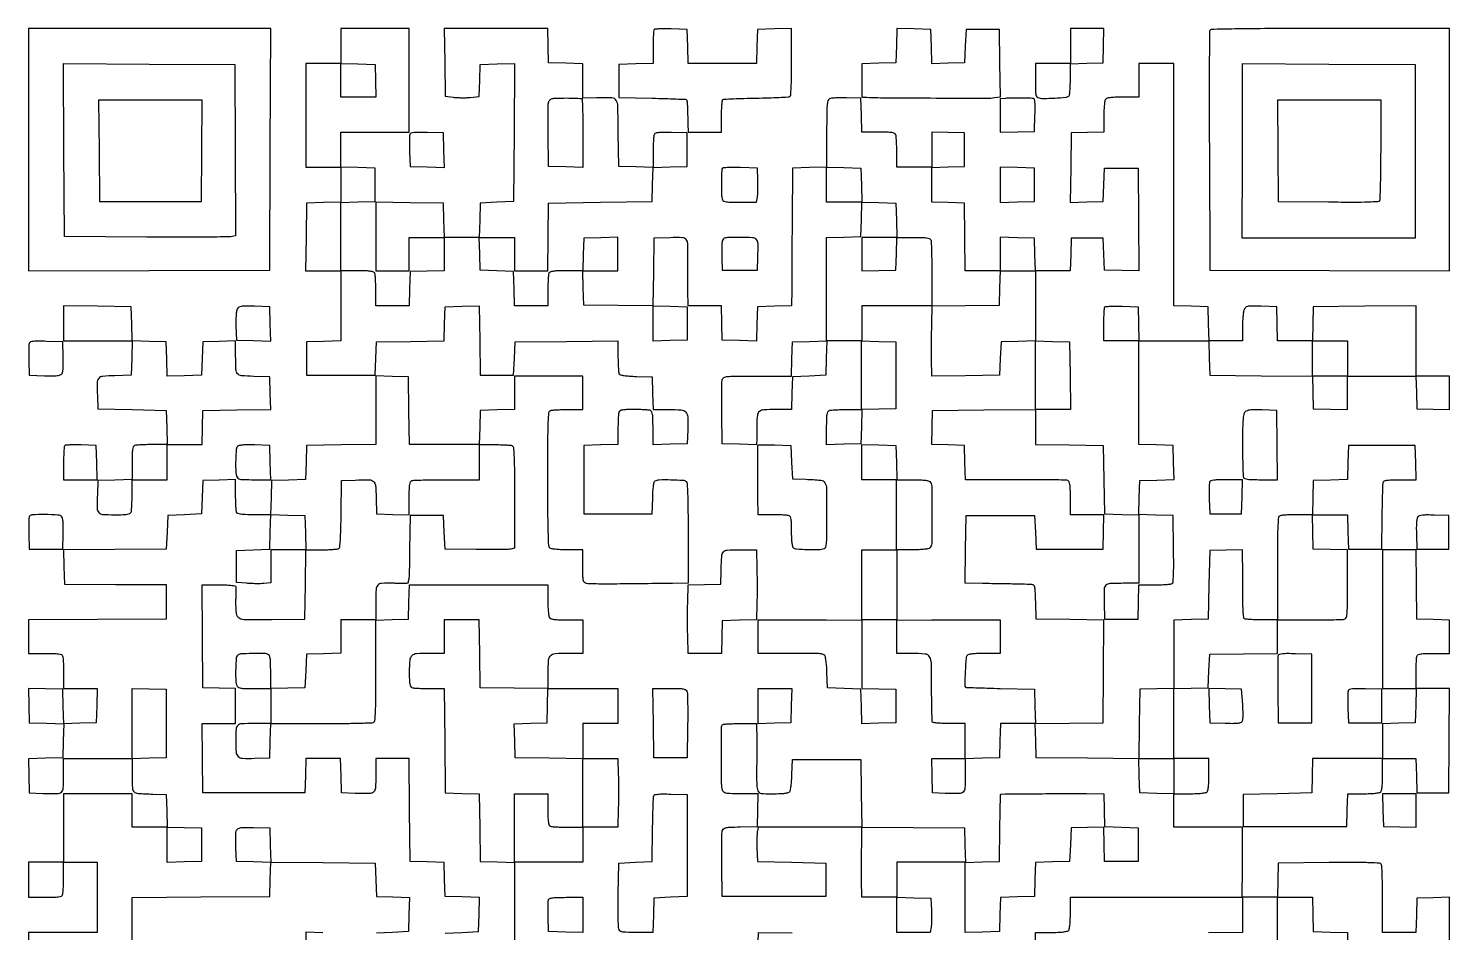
# Model space of a CAD drawing. Extents: x 179 to 1071, y 112 to 1107.
# Drawn here: x 179 to 1071, y 540 to 1107 of the extents above; entities that cross this region are included whole.
import ezdxf

# ---------------------------------------------------------------- set-up
doc = ezdxf.new("R2010")
doc.units = 0

msp = doc.modelspace()

# ---------------------------------------------------------------- linework, layer by layer
for points in [[(1071, 519.069966), (1071, 540.569966), (1071, 562.069966), (1060.75, 561.784983), (1050.5, 561.5), (1050.216168, 550.75), (1049.932337, 540), (1039.466168, 540), (1029, 540), (1028.984687, 560.75, 0.003606), (1028.920739, 568.793811, 0.005493), (1028.738127, 575.776074, 0.002207), (1028.490203, 581.739938, 0.130645), (1028.166836, 582.764295, 0.241759), (1027.006827, 583.445189, 0.006458), (1020.895282, 583.710935, 0.008037), (1011.662586, 583.844504, 0.001667), (995.432148, 583.764295), (963.5, 583.5), (963.216168, 572.75), (962.932337, 562), (951.887126, 562), (940.841915, 562), (941.018567, 580.25, 0.000674), (941.079077, 587.512881, 0.000848), (941.114654, 594.240625, 0.000675), (941.127317, 599.885759, 0.006729), (941.097609, 602.25), (941, 606), (919.5, 606), (898, 606), (898, 616.5), (898, 627), (907.8, 627, 0.008695), (912.071747, 627.074295, 0.018472), (915.369558, 627.311224, 0.019349), (917.799696, 627.671932, 0.150969), (918.8, 628.2, 0.150969), (919.328068, 629.200304, 0.019349), (919.688776, 631.630442, 0.018472), (919.925705, 634.928253, 0.008695), (920, 639.2), (920, 649), (909, 649), (898, 649), (898, 670.966168), (898, 692.932337), (908.75, 693.216168), (919.5, 693.5), (920, 704), (920.5, 714.5), (941.75, 714.769888), (963, 715.039775), (963, 725.519888), (963, 736), (983.418213, 736, 0.002771), (991.357109, 736.043995, 0.004125), (998.303225, 736.178303, 0.001841), (1004.220565, 736.363369, 0.083055), (1005.418213, 736.606989, 0.258602), (1006.303692, 737.66196, 0.030077), (1006.724381, 740.829945, 0.015924), (1006.950419, 746.472196, 0.002049), (1007, 758.573157), (1007, 779.932337), (996.25, 780.216168), (985.5, 780.5), (985.216168, 791.25), (984.932337, 802), (995.932337, 802), (1006.932337, 802), (1007.216168, 791.25), (1007.5, 780.5), (1018, 780.5), (1028.5, 780.5), (1028.730681, 800.978463, -0.002158), (1028.854401, 808.918713, -0.003283), (1029.03693, 815.814892, -0.001219), (1029.247251, 821.742661, -0.082311), (1029.449296, 822.728463, -0.244905), (1030.136741, 823.336322, -0.030952), (1032.149408, 823.706298, -0.023134), (1035.247313, 823.934874, -0.006848), (1040.002447, 824), (1050.067663, 824), (1049.783832, 834.75), (1049.5, 845.5), (1028.5, 845.5), (1007.5, 845.5), (1007.216508, 834.783492), (1006.933016, 824.066984), (996.216508, 823.783492), (985.5, 823.5), (985.216168, 812.75), (984.932337, 802), (975.547956, 802, 0.005972), (971.838356, 801.955693, 0.007852), (968.455587, 801.821697, 0.005942), (965.63733, 801.632085, 0.07196), (964.581787, 801.393011, 0.279562), (963.654033, 800.195595, 0.016522), (963.266892, 795.42282, 0.010731), (963.046481, 787.08678, 0.001243), (963, 768.393011), (963, 736), (953.25, 736.015313, -0.006981), (949.431371, 736.074632, -0.009804), (946.02684, 736.241942, -0.006496), (943.198267, 736.47356, -0.119211), (942.35201, 736.765313, -0.230535), (941.795211, 737.676854, -0.00872), (941.476517, 741.767334, -0.011231), (941.258879, 747.514134, -0.003665), (941.190463, 756, 0.000432), (941.178823, 763.289115, 0.000583), (941.154905, 769.883714, 0.000393), (941.124023, 775.418793, 0.006346), (941.088453, 777.284983), (941, 780.069966), (930.75, 779.784983), (920.5, 779.5), (920, 758), (919.5, 736.5), (908.75, 736.216168), (898, 735.932337), (898, 714.5), (898, 693.067663), (887.25, 692.783832), (876.5, 692.5), (876.230459, 670.736173), (875.960918, 648.972345), (843.730459, 649.236173), (811.5, 649.5), (811.216371, 660.230014), (810.932742, 670.960029), (832.216371, 671.230014), (853.5, 671.5), (853.763827, 703.730072), (854.027654, 735.960144), (832.763827, 736.230072), (811.5, 736.5), (811.216168, 747.25, 0.003483), (810.989893, 754.02993, 0.046173), (810.659458, 756.507148, 0.160561), (809.963972, 757.65878, 0.15847), (808.716168, 758.178674, 0.01351), (805.953239, 758.32644, 0.001176), (798.919754, 758.495709, 0.001345), (789.66786, 758.671705, 0.000636), (777.730112, 758.851493), (766.960225, 759), (767.230112, 780.25), (767.5, 801.5), (789, 801.5), (810.5, 801.5), (811, 791), (811.5, 780.5), (832.5, 780.5), (853.5, 780.5), (853.783832, 791.25), (854.067663, 802), (843.533832, 802), (833, 802), (833, 812.393011, 0.005091), (832.941724, 818.11615, 0.032551), (832.694291, 821.004998, 0.073423), (832.199929, 822.619685, 0.192502), (831.326302, 823.428281, 0.083148), (830.070357, 823.683517, 0.002102), (824.246839, 823.860456, 0.004442), (817.390586, 823.978986, 0.003008), (809.576302, 823.997621, -0.000338), (801.06762, 823.972462, -0.000289), (792.102664, 823.957183, -0.000291), (783.953291, 823.952736, -0.00083), (778.283832, 823.962352), (767.067663, 824), (766.783832, 834.75), (766.5, 845.5), (756.216527, 845.785353), (745.933054, 846.070705), (746.216527, 856.785353), (746.5, 867.5), (778.75, 867.763853), (811, 868.027706), (811, 857.033741), (811, 846.039775), (832.25, 845.769888), (853.5, 845.5), (854, 824), (854.5, 802.5), (865.25, 802.216168), (876, 801.932337), (876, 780.466168), (876, 759), (867.25, 758.986345, 0.009093), (857.948456, 758.802661, 0.176927), (855.328907, 757.731512, 0.204781), (854.208729, 755.278857, 0.012761), (854.217438, 747.124853), (854.5, 736.5), (865, 736.5), (875.5, 736.5), (875.783832, 747.25), (876.067663, 758), (885.783832, 758.015313, 0.007681), (889.598234, 758.079924, 0.010592), (893.019182, 758.26306, 0.007481), (895.853413, 758.517768, 0.115749), (896.77083, 758.837204, 0.230932), (897.427241, 759.904588, 0.012869), (897.714887, 763.908791, 0.012029), (897.849994, 770.071549, 0.002701), (897.77083, 780.571891), (897.5, 801.5), (886.716515, 801.784171), (875.93303, 802.068343), (876.216515, 812.784171), (876.5, 823.5), (887.283485, 823.784171), (898.06697, 824.068343), (897.783485, 834.784171), (897.5, 845.5), (886.75, 845.783832), (876, 846.067663), (876, 878.533832), (876, 911), (897.966168, 911), (919.932337, 911), (920.216168, 900.25), (920.5, 889.5), (952.715169, 889.236193), (984.930339, 888.972386), (985.215169, 878.736193), (985.5, 868.5), (996.25, 868.216168), (1007, 867.932337), (1007, 878.466168), (1007, 889), (1028.465017, 889), (1049.930034, 889), (1050.215017, 878.75), (1050.5, 868.5), (1060.75, 868.215017), (1071, 867.930034), (1071, 878.465017), (1071, 889), (1060.5, 889), (1050, 889), (1050, 911.013853), (1050, 933.027706), (1017.75, 932.763853), (985.5, 932.5), (985.216168, 921.75), (984.932337, 911), (974, 911), (963.067663, 911), (962.783832, 921.75), (962.5, 932.5), (952.739067, 932.786344, 0.003777), (946.318608, 932.926166, 0.056645), (944.094026, 932.705325, 0.164113), (942.888802, 931.98706, 0.086391), (941.989067, 930.471244, 0.057381), (941.604891, 928.958396, 0.011168), (941.290538, 926.156223, 0.011732), (941.07261, 922.854949, 0.010614), (941, 919.4349), (941, 911), (930.533832, 911), (920.067663, 911), (919.783832, 921.75), (919.5, 932.5), (908.75, 932.783832), (898, 933.067663), (898, 1009.033832), (898, 1085), (887, 1085), (876, 1085), (876, 1074.5), (876, 1064), (866.2, 1064, 0.008695), (861.928253, 1063.925705, 0.018472), (858.630442, 1063.688776, 0.019349), (856.200304, 1063.328068, 0.150969), (855.2, 1062.8, 0.150838), (854.672291, 1061.800997, 0.019392), (854.311444, 1059.377065, 0.018513), (854.074375, 1056.089346, 0.00874), (854, 1051.834983), (854, 1042.069966), (843.75, 1041.784983), (833.5, 1041.5), (833.2304, 1019.714801), (832.960799, 997.929601), (843.2304, 998.214801), (853.5, 998.5), (854, 1009), (854.5, 1019.5), (865, 1019.5), (875.5, 1019.5), (875.763898, 987.216027), (876.027796, 954.932055), (865.263898, 955.216027), (854.5, 955.5), (854, 965.5), (853.5, 975.5), (843.5, 975.5), (833.5, 975.5), (833.215017, 965.25), (832.930034, 955), (822, 955), (811.069966, 955), (810.784983, 965.25), (810.5, 975.5), (799.75, 975.783832), (789, 976.067663), (789, 965.533832), (789, 955), (778.019888, 955), (767.039775, 955), (766.769888, 976.25), (766.5, 997.5), (756.25, 997.784983), (746, 998.069966), (746, 1009), (746, 1019.930034), (756.25, 1020.215017), (766.5, 1020.5), (766.5, 1031), (766.5, 1041.5), (756.25, 1041.784983), (746, 1042.069966), (746, 1031.034983), (746, 1020), (735, 1020), (724, 1020), (724, 1029.418213, 0.005951), (723.955695, 1033.140776, 0.007831), (723.821697, 1036.534475, 0.005915), (723.632106, 1039.361889, 0.07203), (723.393011, 1040.418213, 0.20495), (722.602718, 1041.232073, 0.063217), (720.919034, 1041.697178, 0.030446), (717.973908, 1041.940349, 0.005377), (712.426843, 1042), (702.067663, 1042), (701.783832, 1052.660384), (701.5, 1063.320768), (692.53042, 1063.578052, 0.010295), (688.965452, 1063.606884, 0.013029), (685.672656, 1063.479859, 0.011104), (682.942509, 1063.24223, 0.095885), (681.78042, 1062.882484, 0.208064), (680.771734, 1061.607009, 0.044447), (680.282646, 1058.758053, 0.018391), (680.047524, 1053.466146, 0.001906), (680, 1040.998648), (680, 1020.067663), (669.25, 1019.783832), (658.5, 1019.5), (658.303536, 986.5, 0.00002), (658.224394, 973.116728, 0.000022), (658.149058, 960.192751, 0.00002), (658.08573, 949.167501, 0.000116), (658.053536, 943.283832), (658, 933.067663), (647.25, 932.783832), (636.5, 932.5), (636.215829, 921.716515), (635.931657, 910.93303), (625.215829, 911.216515), (614.5, 911.5), (614.216168, 922.25), (613.932337, 933), (603.466168, 933), (593, 933), (592.872412, 942.75, -0.001983), (592.831779, 947.205599, -0.001141), (592.816369, 952.57312, -0.00114), (592.825492, 957.964285, -0.001906), (592.860795, 962.498921, 0.007859), (592.821271, 972.092932, 0.171688), (591.84661, 974.683146, 0.214746), (589.528079, 975.796761, 0.013159), (581.671783, 975.78412), (571.5, 975.5), (571.230056, 954.230553), (570.960111, 932.961106), (549.230056, 933.230553), (527.5, 933.5), (527.216168, 944.25), (526.932337, 955), (537.966168, 955), (549, 955), (549, 965.533832), (549, 976.067663), (538.25, 975.783832), (527.5, 975.5), (527.215017, 965.25), (526.930034, 955), (516.572006, 955, 0.005378), (511.025624, 954.940347, 0.030449), (508.080782, 954.697172, 0.063222), (506.397244, 954.232062, 0.204941), (505.606989, 953.418213, 0.07203), (505.367894, 952.361889, 0.005915), (505.178303, 949.534475, 0.007831), (505.044305, 946.140776, 0.005951), (505, 942.418213), (505, 933), (494.533832, 933), (484.067663, 933), (483.783832, 943.75), (483.5, 954.5), (473, 955), (462.5, 955.5), (462.215017, 965.75), (461.930034, 976), (472.965017, 976), (484, 976), (484, 965.5), (484, 955), (494.480112, 955), (504.960225, 955), (505.230112, 976.25), (505.5, 997.5), (538, 998), (570.5, 998.5), (570.783492, 1009.216508), (571.066984, 1019.933016), (581.783492, 1020.216508), (592.5, 1020.5), (592.5, 1031), (592.5, 1041.5), (582.582645, 1041.788231, 0.006827), (577.804805, 1041.861823, 0.023663), (574.717063, 1041.721018, 0.033714), (572.705135, 1041.395734, 0.19692), (571.847958, 1040.788231, 0.11554), (571.524324, 1039.859509, 0.007548), (571.266219, 1037.004417, 0.010646), (571.080711, 1033.557744, 0.007729), (571.015313, 1029.716168), (571, 1019.932337), (560.25, 1020.216168), (549.5, 1020.5), (549.230414, 1041.646508, 0.003388), (548.903594, 1058.383657, 0.132249), (547.852034, 1061.916874, 0.250282), (545.218343, 1063.453151, 0.015087), (535.75, 1063.523234), (527, 1063.323959), (527, 1074.128148), (527, 1084.932337), (516.25, 1085.216168), (505.5, 1085.5), (505.216168, 1096.25), (504.932337, 1107), (472.446281, 1107), (439.960225, 1107), (440.230112, 1085.75), (440.5, 1064.5), (445.5, 1063.896834, 0.017838), (447.825331, 1063.700154, 0.009515), (450.710477, 1063.614497, 0.00946), (453.66387, 1063.638917, 0.014538), (456.216517, 1063.782687), (461.933034, 1064.271705), (462.216517, 1074.385853), (462.5, 1084.5), (473.260648, 1084.78394), (484.021296, 1085.067879), (483.760648, 1041.78394), (483.5, 998.5), (473, 998), (462.5, 997.5), (462.216168, 986.75), (461.932337, 976), (451, 976), (440.067663, 976), (439.783832, 986.75), (439.5, 997.5), (418.25, 997.769888), (397, 998.039775), (397, 976.519888), (397, 955), (407.5, 955), (418, 955), (418, 965.5), (418, 976), (429, 976), (440, 976), (440, 965.533832), (440, 955.067663), (429.25, 954.783832), (418.5, 954.5), (418.216168, 943.75), (417.932337, 933), (407.466168, 933), (397, 933), (397, 942.418213, 0.005951), (396.955695, 946.140776, 0.007831), (396.821697, 949.534475, 0.005915), (396.632106, 952.361889, 0.07203), (396.393011, 953.418213, 0.205218), (395.601595, 954.23239, 0.063068), (393.913621, 954.69735, 0.030363), (390.960143, 954.940414, 0.005351), (385.393011, 955), (375, 955), (375, 976.466168), (375, 997.932337), (385.75, 998.216168), (396.5, 998.5), (396.5, 1009), (396.5, 1019.5), (385.75, 1019.783832), (375, 1020.067663), (375, 1031.033832), (375, 1042), (396.5, 1042), (418, 1042), (418, 1074.5), (418, 1107), (396.5, 1107), (375, 1107), (375, 1096), (375, 1085), (364, 1085), (353, 1085), (353, 1052.5), (353, 1020), (364, 1020), (375, 1020), (375, 1009.033832), (375, 998.067663), (364.25, 997.783832), (353.5, 997.5), (353.230112, 976.25), (352.960225, 955), (363.980112, 955), (375, 955), (375, 933.033832), (375, 911.067663), (364.25, 910.783832), (353.5, 910.5), (353.5, 900), (353.5, 889.5), (375, 889.5), (396.5, 889.5), (397, 900), (397.5, 910.5), (418.716369, 910.76979), (439.932738, 911.03958), (440.216369, 921.76979), (440.5, 932.5), (451.230404, 932.783633), (461.960808, 933.067266), (462.230404, 911.283633), (462.5, 889.5), (473, 889.5), (483.5, 889.5), (484, 900), (484.5, 910.5), (516.75, 910.763853), (549, 911.027706), (549.015313, 901.263853, 0.007299), (549.07721, 897.435421, 0.010161), (549.252233, 894.012343, 0.006948), (549.495084, 891.172347, 0.117263), (549.800347, 890.288805, 0.199883), (550.589, 889.737468, 0.01918), (552.944063, 889.315749, 0.019108), (556.199826, 888.987032, 0.00836), (560.535034, 888.788805), (570.5, 888.5), (570.784983, 878.25), (571.069966, 868), (580.999799, 868, -0.018532), (588.762061, 867.712208, -0.190022), (591.601644, 866.34164, -0.180567), (592.818876, 863.365694, -0.016443), (592.803342, 855.216071), (592.5, 846.5), (581.75, 846.216168), (571, 845.932337), (571, 856.359179, 0.005326), (570.940479, 861.946379, 0.03028), (570.697521, 864.908208, 0.062919), (570.232706, 866.600474, 0.205485), (569.418213, 867.393011, 0.070701), (568.376466, 867.631706, 0.006434), (565.712778, 867.821697, 0.008233), (562.515192, 867.955664, 0.006352), (559.025201, 868, 0.006824), (554.394852, 867.936805, 0.03479), (551.832752, 867.687898, 0.070258), (550.343123, 867.216173, 0.191652), (549.606989, 866.418213, 0.07196), (549.367915, 865.36267, 0.005942), (549.178303, 862.544413, 0.007852), (549.044307, 859.161644, 0.005972), (549, 855.452044), (549, 846.067663), (538.25, 845.783832), (527.5, 845.5), (527.5, 824), (527.5, 802.5), (549, 802.5), (570.5, 802.5), (570.788805, 812.464966, -0.00836), (570.987032, 816.800174, -0.019108), (571.315749, 820.055937, -0.01918), (571.737468, 822.411, -0.199883), (572.288805, 823.199653, -0.137242), (574.872565, 823.980082, -0.01026), (582.292536, 823.98037, -0.008728), (589.79675, 823.695547, -0.184555), (591.8, 822.8, -0.183908), (592.41911, 821.419747, -0.005247), (592.730831, 814.848336, -0.007296), (592.941706, 805.399481, -0.00193), (593, 790.3), (593, 759), (583.25, 758.911496, 0.000287), (578.124131, 758.862027, 0.000083), (570.195312, 758.77965, 0.000083), (561.255048, 758.683803, 0.000088), (552.5, 758.586939, -0.002028), (544.290869, 758.527961, -0.002899), (537.007812, 758.54741, -0.001585), (530.852772, 758.619057, -0.043852), (529.25, 758.783851, -0.139912), (527.985272, 759.423308, -0.156179), (527.314547, 760.609017, -0.047638), (527.047803, 763.029992, -0.003633), (527, 769.608408), (527, 780), (517.2, 780, -0.008695), (512.928253, 780.074295, -0.018472), (509.630442, 780.311224, -0.019349), (507.200304, 780.671932, -0.150969), (506.2, 781.2, -0.188358), (505.564175, 782.65081, -0.003261), (505.26422, 791.42599, -0.005545), (505.056356, 803.978934, -0.001367), (505, 824.593011, -0.000919), (505.045112, 849.146147, -0.008317), (505.262969, 859.872434, -0.010768), (505.628637, 866.11869, -0.28874), (506.581787, 867.393011, -0.07203), (507.638111, 867.632106, -0.005915), (510.465525, 867.821697, -0.007831), (513.859224, 867.955695, -0.005951), (517.581787, 868), (527, 868), (527, 878.5), (527, 889), (505.5, 889), (484, 889), (484, 878.533832), (484, 868.067663), (473.25, 867.783832), (462.5, 867.5), (462.216168, 856.75), (461.932337, 846), (439.986056, 846), (418.039775, 846), (417.769888, 867.25), (417.5, 888.5), (407.25, 888.784983), (397, 889.069966), (397, 867.554485), (397, 846.039005), (375.25, 845.769502), (353.5, 845.5), (353.216508, 834.783492), (352.933016, 824.066984), (342.216508, 823.783492), (331.5, 823.5), (331.216168, 812.75), (330.932337, 802), (320.573157, 802, -0.005377), (315.026092, 802.059651, -0.030446), (312.080966, 802.302822, -0.063217), (310.397282, 802.767927, -0.20495), (309.606989, 803.581787, -0.072102), (309.367871, 804.638915, -0.005887), (309.178303, 807.475801, -0.007809), (309.044304, 810.880803, -0.005929), (309, 814.616771), (309, 824.069966), (298.75, 823.784983), (288.5, 823.5), (288, 813), (287.5, 802.5), (277, 802), (266.5, 801.5), (266, 791), (265.5, 780.5), (233.216309, 780.236102), (200.932619, 779.972205), (201.216309, 769.236102), (201.5, 758.5), (233.5, 758.342021), (265.5, 758.184041), (265.5, 747.342021), (265.5, 736.5), (222.25, 736.239377), (179, 735.978755), (179, 725.489377), (179, 715), (189.393011, 715, -0.005351), (194.960143, 714.940414, -0.030363), (197.913621, 714.69735, -0.063068), (199.601595, 714.23239, -0.205218), (200.393011, 713.418213, -0.07203), (200.632106, 712.361889, -0.005915), (200.821697, 709.534475, -0.007831), (200.955695, 706.140776, -0.005951), (201, 702.418213), (201, 693), (211.533832, 693), (222.067663, 693), (221.783832, 682.25), (221.5, 671.5), (211.284183, 671.215394), (201.068365, 670.930789), (200.784183, 681.715394), (200.5, 692.5), (189.715822, 692.784178), (178.931643, 693.068357), (179.215822, 682.284178), (179.5, 671.5), (190.283485, 671.215829), (201.06697, 670.931657), (200.783485, 660.215829), (200.5, 649.5), (189.716515, 649.215829), (178.93303, 648.931657), (179.216515, 638.215829), (179.5, 627.5), (188, 627.204946, 0.009927), (196.965089, 627.071849, 0.179688), (199.602972, 628.066531, 0.203196), (200.788355, 630.49751, 0.01319), (201, 638.519052), (201, 649), (222.5, 649), (244, 649), (244, 638.519052, 0.011573), (244.184972, 630.528292, 0.199796), (245.27627, 628.214363, 0.170244), (247.756564, 627.170229, 0.007926), (257, 626.75078), (265.5, 626.5), (265.784983, 616.25), (266.069966, 606), (255.034983, 606), (244, 606), (244, 616.5), (244, 627), (222.5, 627), (201, 627), (201, 605.5), (201, 584), (190, 584), (179, 584), (179, 573), (179, 562), (189.393011, 562, 0.005351), (194.960143, 562.059586, 0.030363), (197.913621, 562.30265, 0.063068), (199.601595, 562.76761, 0.205218), (200.393011, 563.581787, 0.07203), (200.632106, 564.638111, 0.005915), (200.821697, 567.465525, 0.007831), (200.955695, 570.859224, 0.005951), (201, 574.581787), (201, 584), (211.5, 584), (222, 584), (222, 562), (222, 540), (200.5, 540), (179, 540), (179, 529.5)], [(440.5, 539.5), (451, 540), (461.5, 540.5), (461.783485, 551.215829), (462.06697, 561.931657), (451.283485, 562.215829), (440.5, 562.5), (440.216508, 573.216508), (439.933016, 583.933016), (429.216508, 584.216508), (418.5, 584.5), (418.236147, 616.75), (417.972294, 649), (407.486147, 649), (397, 649), (397, 638.519052, -0.01319), (396.788355, 630.49751, -0.203196), (395.602972, 628.066531, -0.179688), (392.965089, 627.071849, -0.009927), (384, 627.204946), (375.5, 627.5), (375.216168, 638.25), (374.932337, 649), (364, 649), (353.067663, 649), (352.783832, 638.25), (352.5, 627.5), (320.5, 627.5), (288.5, 627.5), (288.230498, 649.25), (287.960995, 671), (298.480498, 671), (309, 671), (309, 681.965017), (309, 692.930034), (298.75, 693.215017), (288.5, 693.5), (288.236147, 725.75), (287.972294, 758), (298.486147, 758, -0.006002), (303.534615, 757.939401, -0.023391), (306.649004, 757.718598, -0.033995), (308.572301, 757.357645, -0.326089), (309.070637, 756.75, -0.014814), (309.092806, 755.923743, -0.001037), (309.081503, 753.605455, -0.001469), (309.054161, 750.840669, -0.001106), (309.008434, 747.800487, 0.029108), (309.328397, 739.990936, 0.255981), (311.214365, 737.236276, 0.11632), (315.471548, 736.205065, 0.004494), (331.7836, 736.25296), (352.5, 736.5), (352.769502, 758.25), (353.039005, 780), (362.769502, 780.015313, 0.007428), (366.586424, 780.078025, 0.010307), (370.002712, 780.255482, 0.007127), (372.835648, 780.501904, 0.116755), (373.729091, 780.811407, 0.228384), (374.35659, 781.821704, 0.009456), (374.740282, 786.179757, 0.01097), (375.039141, 792.538324, 0.003025), (375.229091, 802.546095), (375.5, 823.5), (384, 823.795054, -0.010012), (392.86687, 823.925177, -0.174565), (395.533568, 822.948742, -0.200378), (396.781878, 820.54295, -0.013827), (397.215131, 812.7397), (397.5, 802.5), (407.75, 802.215017), (418, 801.930034), (418, 812.358028, -0.005326), (418.059519, 817.945911, -0.030277), (418.302474, 820.908024, -0.062914), (418.767284, 822.600436, -0.205495), (419.581787, 823.393011, -0.083055), (420.779435, 823.636631, -0.001841), (426.696775, 823.821697, -0.004125), (433.642891, 823.956005, -0.002771), (441.581787, 824), (462, 824), (462, 835), (462, 846), (471.418213, 846, -0.005951), (475.140776, 845.955695, -0.007831), (478.534475, 845.821697, -0.005915), (481.361889, 845.632106, -0.07203), (482.418213, 845.393011, -0.278904), (483.344361, 844.200679, -0.016942), (483.732833, 839.504961, -0.010899), (483.953422, 831.29556, -0.001267), (484, 812.912063), (484, 781.038104), (481.75, 780.485341, -0.054895), (480.159317, 780.275402, -0.002293), (474.432813, 780.178292, -0.003942), (467.634166, 780.14779, -0.002788), (460, 780.216289), (440.5, 780.5), (440, 791), (439.5, 801.5), (429, 801.5), (418.5, 801.5), (418.230112, 780.25, -0.001777), (418.024019, 767.570994, -0.018428), (417.728482, 762.360409, -0.047381), (417.222497, 759.70369, -0.321452), (416.230112, 758.924124, -0.01137), (415.190162, 758.90219, -0.001566), (413.025162, 758.912543, -0.001797), (410.460692, 758.942054, -0.00152), (407.749161, 758.991246, 0.015482), (400.566127, 758.920981, 0.203232), (398.212161, 757.807756, 0.173068), (397.177175, 755.255888, 0.010642), (397, 746.932612), (397, 736), (386, 736), (375, 736), (375, 725.533832), (375, 715.067663), (364.25, 714.783832), (353.5, 714.5), (353, 704), (352.5, 693.5), (341.75, 693.216168), (331, 692.932337), (331, 703.359179, 0.005326), (330.940479, 708.946379, 0.03028), (330.697521, 711.908208, 0.062919), (330.232706, 713.600474, 0.205485), (329.418213, 714.393011, 0.087326), (326.131964, 715.032511, 0.012209), (319.18065, 714.98781, 0.008428), (312.075108, 714.648595, 0.182186), (310.2, 713.8, 0.180438), (309.359131, 711.958582, 0.010157), (309.033618, 705.583513, 0.015809), (309.039417, 699.235482, 0.05739), (309.630286, 695.25, 0.133542), (310.365943, 693.986773, 0.144985), (311.618562, 693.318691, 0.046747), (314.088289, 693.049468, 0.003789), (320.616631, 693), (331, 693), (331, 682), (331, 671), (320.567388, 671, 0.010141), (312.629976, 670.838993, 0.181131), (310.316098, 669.863591, 0.192925), (309.285712, 667.630531, 0.011758), (309.078667, 660.139059, 0.018913), (309.318642, 653.022322, 0.189525), (310.578675, 650.387917, 0.180021), (313.329339, 649.244924, 0.016762), (320.804214, 649.214442), (330.5, 649.5), (330.783832, 660.25), (331.067663, 671), (362.783832, 671.015313, 0.00236), (375.032137, 671.079042, 0.003709), (385.554189, 671.261519, 0.001024), (394.700669, 671.506759, 0.135001), (395.762345, 671.831959, 0.230492), (396.415381, 672.892058, 0.011445), (396.73552, 677.087934, 0.011495), (396.928114, 683.447939, 0.002719), (396.94772, 694.066647, -0.000415), (396.922998, 703.021714, -0.000385), (396.912344, 712.204614, -0.000384), (396.915428, 720.375113, -0.001295), (396.935375, 725.715017), (397, 735.930034), (407.25, 736.215017), (417.5, 736.5), (417.783832, 747.25), (418.067663, 758), (438.783832, 758.042318, 0.000022), (447.63121, 758.060782, 0.000018), (457.086501, 758.081275, 0.000018), (465.779553, 758.100749, 0.000048), (472, 758.115512, -0.000646), (477.533093, 758.122037, -0.000437), (483.839063, 758.115819, -0.00044), (489.932088, 758.09912, -0.00088), (494.75, 758.073195), (505, 758), (505, 748.2, 0.008695), (505.074295, 743.928253, 0.018472), (505.311224, 740.630442, 0.019349), (505.671932, 738.200304, 0.150969), (506.2, 737.2, 0.150969), (507.200304, 736.671932, 0.019349), (509.630442, 736.311224, 0.018472), (512.928253, 736.074295, 0.008695), (517.2, 736), (527, 736), (527, 725.5), (527, 715), (517.934259, 715, 0.014516), (509.534298, 714.756087, 0.174791), (506.605613, 713.503526, 0.18974), (505.274109, 710.715451, 0.017632), (505, 702.944929), (505, 692.960225), (483.75, 693.230112), (462.5, 693.5), (462.230112, 714.75), (461.960225, 736), (450.980112, 736), (440, 736), (440, 725.5), (440, 715), (430.934259, 715, 0.014216), (422.593594, 714.762804, 0.16826), (419.642427, 713.548817, 0.194188), (418.290836, 710.844879, 0.019986), (418, 703.571805, 0.006238), (418.061805, 698.61811, 0.03313), (418.308474, 695.920535, 0.067737), (418.777866, 694.36289, 0.196582), (419.581787, 693.606989, 0.072002), (420.637796, 693.367902, 0.005926), (423.461511, 693.178303, 0.007839), (426.850796, 693.044306, 0.005959), (430.568123, 693), (439.972671, 693), (440.236336, 660.25), (440.5, 627.5), (451.23021, 627.216369), (461.96042, 626.932738), (462.23021, 605.716369), (462.5, 584.5), (473.25, 584.216168), (484, 583.932337), (484, 540.5), (484, 497.067663)], [(811, 518.466168), (811, 540), (820.8, 540, 0.008695), (825.071747, 540.074295, 0.018472), (828.369558, 540.311224, 0.019349), (830.799696, 540.671932, 0.150969), (831.8, 541.2, 0.150969), (832.328068, 542.200304, 0.019349), (832.688776, 544.630442, 0.018472), (832.925705, 547.928253, 0.008695), (833, 552.2), (833, 562), (887, 562), (941, 562), (941, 551.019888), (941, 540.039775), (919.75, 539.769888)]]:
    msp.add_lwpolyline(points, format="xyb")
for points in [[(179, 1030.993714), (179, 954.987428), (254.75, 955.243714), (330.5, 955.5), (330.756286, 1031.25), (331.012572, 1107), (255.006286, 1107), (179, 1107)], [(396.784983, 1074.25), (397.069966, 1064), (386.034983, 1064), (375, 1064), (375, 1074.533832), (375, 1085.067663), (385.75, 1084.783832), (396.5, 1084.5)], [(223.235953, 1030.25), (223.5, 998.5), (255.5, 998.5), (287.5, 998.5), (287.764047, 1030.25), (288.028094, 1062), (255.5, 1062), (222.971906, 1062)], [(789, 1009), (789, 997.932337), (799.75, 998.216168), (810.5, 998.5), (810.5, 1009), (810.5, 1019.5), (799.75, 1019.783832), (789, 1020.067663)], [(702, 965.466168), (702, 954.932337), (712.75, 955.216168), (723.5, 955.5), (723.784983, 965.75), (724.069966, 976), (713.034983, 976), (702, 976)], [(592.5, 922), (592.5, 911.5), (581.75, 911.216168), (571, 910.932337), (571, 922), (571, 933.067663), (581.75, 932.783832), (592.5, 932.5)], [(1007, 900), (1007, 889), (996, 889), (985, 889), (985, 900), (985, 911), (996, 911), (1007, 911)], [(265.5, 671), (265.5, 649.5), (254.75, 649.216168), (244, 648.932337), (244, 671), (244, 693.067663), (254.75, 692.783832), (265.5, 692.5)], [(657.783832, 682.25), (657.5, 671.5), (647.25, 671.215017), (637, 670.930034), (637, 681.965017), (637, 693), (647.533832, 693), (658.067663, 693)], [(898, 637.966168), (898, 626.932337), (887.25, 627.216168), (876.5, 627.5), (876.216168, 638.25), (875.932337, 649), (886.966168, 649), (898, 649)], [(1029.215017, 616.75), (1029.5, 606.5), (1039.75, 606.215017), (1050, 605.930034), (1050, 616.465017), (1050, 627), (1039.465017, 627), (1028.930034, 627)], [(287.5, 595), (287.5, 584.5), (276.75, 584.216168), (266, 583.932337), (266, 595), (266, 606.067663), (276.75, 605.783832), (287.5, 605.5)]]:
    msp.add_lwpolyline(points, close=True)
for points in [[(571.699448, 1106.366114, 0.177373), (571.4198, 1105.763217, 0.004926), (571.205463, 1102.846651, 0.00954), (571.050669, 1099.364759, 0.006337), (571, 1095.367165), (571, 1085.067663), (560.25, 1084.783832), (549.5, 1084.5), (549.5, 1074.092193), (549.5, 1063.684386), (570.458287, 1063.300572, -0.002377), (578.531811, 1063.11432, -0.00381), (585.419206, 1062.87013, -0.000838), (591.446935, 1062.600295, -0.187077), (591.958287, 1062.374211, -0.17085), (592.3088, 1061.64149, -0.011704), (592.505636, 1059.313657, -0.008432), (592.677915, 1055.408555, -0.001153), (592.88126, 1047.25), (593, 1042), (603.5, 1042), (614, 1042), (614, 1051.940983, -0.008988), (614.069255, 1055.793423, -0.013652), (614.280928, 1059.135425, -0.008238), (614.575782, 1061.879757, -0.227223), (614.956351, 1062.473024, -0.126935), (615.746038, 1062.718216, -0.001364), (621.471169, 1062.980655, -0.004201), (628.10317, 1063.210729, -0.002708), (635.791493, 1063.371136, 0.003296), (643.494325, 1063.540904, 0.005034), (650.173066, 1063.79947, 0.001941), (655.890809, 1064.100761, 0.124905), (656.835142, 1064.398112, 0.237343), (657.413733, 1065.339367, 0.007864), (657.727535, 1069.855731, 0.01033), (657.93954, 1076.281166, 0.003081), (658, 1086.092849), (658, 1107.067663), (647.25, 1106.783832), (636.5, 1106.5), (636.216168, 1095.75), (635.932337, 1085), (614.5, 1085), (593.067663, 1085), (592.783832, 1095.75), (592.5, 1106.5), (582.449448, 1106.782781, 0.006672), (578.547259, 1106.840477, 0.010046), (575.145783, 1106.777033, 0.005301), (572.300668, 1106.636532, 0.183378)], [(723.784171, 1096.283485), (723.5, 1085.5), (712.75, 1085.216168), (702, 1084.932337), (702, 1074.466168), (702, 1064), (705.25, 1063.875322, 0.007901), (718.947374, 1063.566506, 0.000982), (748.742495, 1063.424207, 0.000316), (781.001915, 1063.353907, 0.035459), (785.269622, 1063.650315), (789.039244, 1064.182426), (788.769622, 1085.341213), (788.5, 1106.5), (778, 1106.5), (767.5, 1106.5), (767, 1096), (766.5, 1085.5), (756.284183, 1085.215394), (746.068365, 1084.930789), (745.784183, 1095.715394), (745.5, 1106.5), (734.784171, 1106.783485), (724.068343, 1107.06697)], [(833, 1096), (833, 1085), (822, 1085), (811, 1085), (811, 1074.519052, 0.003566), (811.047914, 1067.801309, 0.048961), (811.32041, 1065.380875, 0.156729), (812.017414, 1064.166019, 0.123899), (813.359632, 1063.445874, 0.067907), (816.385553, 1063.110761, 0.008063), (823.148114, 1063.391119, 0.00588), (830.051628, 1063.870432, 0.118676), (832.035655, 1064.522036, 0.226784), (832.419286, 1065.118978, 0.008402), (832.716724, 1067.852847, 0.013799), (832.93016, 1071.184665, 0.009095), (833, 1075.024034), (833, 1084.930034), (843.25, 1085.215017), (853.5, 1085.5), (853.783832, 1096.25), (854.067663, 1107), (843.533832, 1107), (833, 1107)], [(920.460009, 1105.75, 0.090591), (920.266358, 1104.709509, 0.000109), (920.198937, 1082.982812, 0.000984), (920.176611, 1058.652573, 0.000605), (920.241394, 1030), (920.5, 955.5), (995.75, 955.243674), (1071, 954.987348), (1071, 1030.993674), (1071, 1107), (995.968615, 1107, 0.000668), (957.448289, 1106.948566, 0.003471), (936.19131, 1106.744245, 0.001205), (921.475143, 1106.465155, 0.305157)], [(308.758677, 1030.77123), (309.017354, 977.04246), (306.758677, 976.494347, -0.057902), (304.987826, 976.276519, -0.000418), (290.035361, 976.188577, -0.001589), (272.903102, 976.156579, -0.001017), (253, 976.223117), (201.5, 976.5), (201.241383, 1030.758691), (200.982767, 1085.017383), (254.741383, 1084.758691), (308.5, 1084.5)], [(1049.5, 1030), (1049.5, 975.5), (995.211905, 975.5), (940.92381, 975.5), (940.942857, 1025.75, -0.000032), (940.951538, 1045.331386, -0.000047), (940.961905, 1062.563467, -0.000022), (940.972765, 1077.239555, -0.00086), (940.980952, 1080.508612), (941, 1085.017225), (995.25, 1084.758612), (1049.5, 1084.5)], [(526.25, 1063.070438, -0.375755), (526.555241, 1062.748181, -0.001181), (526.779688, 1056.695128, -0.005412), (526.946076, 1049.728045, -0.003263), (527, 1041.466168), (527, 1019.932337), (516.25, 1020.216168), (505.5, 1020.5), (505.229636, 1041.274691, -0.001394), (505.088323, 1055.094658, -0.024744), (505.275706, 1059.549194, -0.094929), (505.900172, 1061.714244, -0.188792), (507.212729, 1062.88299, -0.080042), (509.333153, 1063.300848, -0.006245), (515.121628, 1063.430164, -0.009374), (521.219786, 1063.375875, -0.016499)], [(792.25, 1063.199703), (789, 1062.873283), (789, 1052.40281), (789, 1041.932337), (799.75, 1042.216168), (810.5, 1042.5), (810.784983, 1052.75, 0.0057), (810.868352, 1057.834015, 0.025302), (810.732153, 1060.81906, 0.04232), (810.407996, 1062.592604, 0.313938), (809.784983, 1063.114215, 0.01655), (806.305533, 1063.307712, 0.004395), (800.746116, 1063.38369, 0.004057), (795.227751, 1063.365817, 0.022191)], [(963.235953, 1030.25), (963.5, 998.5), (994.93202, 998.235498, 0.001697), (1010.901959, 998.155315, 0.00816), (1019.995146, 998.288929, 0.006635), (1026.009704, 998.555446, 0.241447), (1027.166708, 999.235498, 0.134731), (1027.492293, 1000.296498, 0.001088), (1027.738089, 1009.161365, 0.003824), (1027.920853, 1019.372002, 0.002438), (1027.984687, 1031.25), (1028, 1062), (995.485953, 1062), (962.971906, 1062)], [(418.442274, 1040.710164, 0.081166), (418.248144, 1039.773814, 0.005233), (418.158783, 1036.980936, 0.007531), (418.137174, 1033.634259, 0.005535), (418.210159, 1029.924983), (418.5, 1020.5), (429.284178, 1020.215822), (440.068357, 1019.931643), (439.784178, 1030.715822), (439.5, 1041.5), (429.232115, 1041.785181, 0.005823), (424.049899, 1041.868732, 0.025951), (421.012272, 1041.724596, 0.043922), (419.172333, 1041.376284, 0.236652)], [(614.698485, 1019.365152, 0.193935), (614.110993, 1017.984403, 0.003636), (614.015703, 1009.975453, 0.006241), (614.076062, 1002.293089, 0.086734), (614.606989, 999.581787, 0.204858), (615.396901, 998.768035, 0.063268), (617.079129, 998.302881, 0.030475), (620.021421, 998.059673, 0.005385), (625.561676, 998), (635.909374, 998), (636.511177, 1001.25, 0.030569), (636.724159, 1002.987404, 0.008349), (636.846169, 1005.748438, 0.00841), (636.879612, 1008.890231, 0.008667), (636.80649, 1012), (636.5, 1019.5), (625.948485, 1019.781818, 0.00634), (621.854298, 1019.839236, 0.009591), (618.291298, 1019.775673, 0.004864), (615.303205, 1019.635883, 0.184275)], [(701.783492, 1008.783492), (702.066984, 998.066984), (712.783492, 997.783492), (723.5, 997.5), (723.783832, 986.75), (724.067663, 976), (734.426843, 976, -0.005377), (739.973908, 975.940349, -0.030446), (742.919034, 975.697178, -0.063217), (744.602718, 975.232073, -0.20495), (745.393011, 974.418213, -0.082825), (745.636506, 973.223979, -0.001916), (745.821697, 967.444258, -0.004213), (745.955997, 960.653159, -0.002837), (746, 952.898325), (746, 932.960225), (767.25, 933.230112), (788.5, 933.5), (788.783832, 944.25), (789.067663, 955), (800.033832, 955), (811, 955), (811, 933.033832), (811, 911.067663), (821.75, 910.783832), (832.5, 910.5), (832.769888, 889.25), (833.039775, 868), (822.019888, 868), (811, 868), (811, 889.533832), (811, 911.067663), (800.25, 910.783832), (789.5, 910.5), (789, 900), (788.5, 889.5), (767.25, 889.230112), (746, 888.960225), (745.890933, 899.730112, -0.002285), (745.863511, 904.665821, -0.001297), (745.873121, 910.641033, -0.001294), (745.914007, 916.661834, -0.002134), (745.983457, 921.75), (746.185049, 933), (724.092524, 933), (702, 933), (702, 922.033832), (702, 911.067663), (712.75, 910.783832), (723.5, 910.5), (723.5, 889.5), (723.5, 868.5), (712.783492, 868.216508), (702.066984, 867.933016), (701.783492, 857.216508), (701.5, 846.5), (690.75, 846.216168), (680, 845.932337), (680, 856.359179, -0.005326), (680.059521, 861.946379, -0.03028), (680.302479, 864.908208, -0.062919), (680.767294, 866.600474, -0.205485), (681.581787, 867.393011, -0.07194), (682.637107, 867.632078, -0.00595), (685.452753, 867.821697, -0.007858), (688.832405, 867.955693, -0.005978), (692.538309, 868), (701.913043, 868), (701.913043, 889.5), (701.913043, 911), (690.990353, 911), (680.067663, 911), (679.783832, 900.25), (679.5, 889.5), (669, 889), (658.5, 888.5), (658.215017, 878.25), (657.930034, 868), (648.000201, 868, 0.013223), (640.529103, 867.802378, 0.150514), (637.790303, 866.797435, 0.203967), (636.509173, 864.549078, 0.027468), (636.172561, 859, -0.000755), (636.155471, 856.617383, -0.000572), (636.129791, 854.004124, -0.000578), (636.100049, 851.551799, -0.00135), (636.070705, 849.716168), (636, 845.932337), (625.25, 846.216168), (614.5, 846.5), (614.216023, 865.5, -0.002866), (614.147453, 872.942519, -0.004035), (614.177916, 879.579688, -0.00239), (614.275356, 885.165821, -0.054752), (614.485075, 886.75, -0.214288), (615.514425, 888.067565, -0.096166), (617.663086, 888.717326, -0.024149), (622.219056, 888.961896, -0.001335), (636.48522, 889), (657.932337, 889), (658.216168, 899.75), (658.5, 910.5), (669.25, 910.783832), (680, 911.067663), (680, 943.5), (680, 975.932337), (690.75, 976.216168), (701.5, 976.5), (701.783832, 987.25), (702.067663, 998), (691.033832, 998), (680, 998), (680, 1009.033832), (680, 1020.067663), (690.75, 1019.783832), (701.5, 1019.5)], [(614.472548, 973.746645, 0.047213), (614.269098, 972.414471, 0.007738), (614.160222, 969.806198, 0.008456), (614.131457, 966.723436, 0.00737), (614.203496, 963.496645), (614.5, 955.5), (625.5, 955.5), (636.5, 955.5), (636.796504, 963.496645, 0.010835), (636.928252, 972.05478, 0.184155), (635.925885, 974.635251, 0.198661), (633.489577, 975.793691, 0.012909), (625.5, 976, 0.003706), (618.903531, 975.951105, 0.046719), (616.431899, 975.682639, 0.147364), (615.189191, 975.013092, 0.135337)], [(201, 922.019888), (201, 911), (222.533832, 911), (244.067663, 911), (243.783832, 900.25), (243.5, 889.5), (233.2603, 889.215131, 0.013482), (225.473421, 888.788181, 0.195806), (223.060296, 887.567079, 0.179106), (222.075074, 884.958841, 0.010944), (222.203496, 876.496645), (222.5, 868.5), (244, 868), (265.5, 867.5), (265.783832, 856.75), (266.067663, 846), (256.615619, 846, 0.00593), (252.880092, 845.955696, 0.007809), (249.475463, 845.821697, 0.005887), (246.638889, 845.632128, 0.0721), (245.581787, 845.393011, 0.20495), (244.767927, 844.602718, 0.063217), (244.302822, 842.919034, 0.030446), (244.059651, 839.973908, 0.005377), (244, 834.426843), (244, 824.067663), (233.25, 823.783832), (222.5, 823.5), (222.204946, 815, 0.009652), (222.067594, 806.078858, 0.172963), (223.025831, 803.424495, 0.208519), (225.385105, 802.224078, 0.014882), (232.912063, 802, 0.005765), (238.171455, 802.060638, 0.031694), (240.996718, 802.305418, 0.065386), (242.619099, 802.772602, 0.201), (243.393011, 803.581787, 0.07203), (243.632106, 804.638111, 0.005915), (243.821697, 807.465525, 0.007831), (243.955695, 810.859224, 0.005951), (244, 814.581787), (244, 824), (255, 824), (266, 824), (266, 835), (266, 846), (276.966168, 846), (287.932337, 846), (288.216168, 856.75), (288.5, 867.5), (309.784762, 867.769989), (331.069525, 868.039978), (330.784762, 878.269989), (330.5, 888.5), (320.357794, 888.783793, -0.014107), (312.640268, 889.217866, -0.199485), (310.233117, 890.465549, -0.166627), (309.195945, 893.150956, -0.0092), (309.013655, 902.284983), (309, 911.069966), (298.75, 910.784983), (288.5, 910.5), (288, 900), (287.5, 889.5), (276.784171, 889.216515), (266.068343, 888.93303), (265.784171, 899.716515), (265.5, 910.5), (254.783492, 910.783492), (244.066984, 911.066984), (243.783492, 921.783492), (243.5, 932.5), (222.25, 932.769888), (201, 933.039775)], [(310.01538, 931.028739, 0.089721), (309.593321, 929.72211, 0.014763), (309.31694, 927.072896, 0.015383), (309.175108, 923.826587, 0.011481), (309.211167, 920.243181), (309.5, 911.5), (320.284178, 911.215822), (331.068357, 910.931643), (330.784178, 921.715822), (330.5, 932.5), (320.804214, 932.785558, 0.004805), (314.993862, 932.900817, 0.042938), (312.44983, 932.708127, 0.109092), (311.012545, 932.136149, 0.121424)], [(875.783832, 921.75), (876.067663, 911), (865.033832, 911), (854, 911), (854, 921.333333, -0.006317), (854.050668, 925.343898, -0.009512), (854.205463, 928.836713, -0.004898), (854.419778, 931.762931, -0.177451), (854.699448, 932.366114, -0.183378), (855.300668, 932.636532, -0.005301), (858.145783, 932.777033, -0.010046), (861.547259, 932.840477, -0.006672), (865.449448, 932.782781), (875.5, 932.5)], [(179.442274, 909.710164, 0.081166), (179.248144, 908.773814, 0.005233), (179.158783, 905.980936, 0.007531), (179.137174, 902.634259, 0.005535), (179.210159, 898.924983), (179.5, 889.5), (189.099013, 889.215609, 0.006919), (193.934286, 889.139302, 0.027023), (196.918097, 889.294874, 0.044369), (198.833212, 889.67274, 0.149751), (199.887872, 890.364894, 0.1305), (200.403112, 891.478955, 0.02258), (200.703385, 893.802758, 0.019663), (200.843411, 896.980927, 0.008898), (200.788859, 901.149285), (200.5, 910.5), (190.232115, 910.785181, 0.005823), (185.049899, 910.868732, 0.025951), (182.012272, 910.724596, 0.043922), (180.172333, 910.376284, 0.236652)], [(942.638639, 866.495782, 0.14865), (941.792996, 864.911353, 0.029794), (941.355441, 861.70315, 0.016434), (941.123453, 856.325818, 0.002707), (941.073182, 845.931824, 0.002769), (941.11833, 838.549113, 0.004122), (941.24687, 832.089435, 0.00184), (941.422031, 826.586661, 0.082916), (941.649063, 825.472145, 0.220573), (942.415409, 824.728753, 0.050716), (944.213465, 824.298909, 0.027638), (947.252555, 824.061229, 0.005697), (952.626491, 824), (963.039005, 824), (962.769502, 845.75), (962.5, 867.5), (953.357531, 867.786103, 0.007343), (948.606633, 867.864962, 0.030438), (945.743349, 867.695989, 0.052642), (943.878251, 867.269138, 0.1143)], [(201.700461, 845.367127, 0.177417), (201.420396, 844.763196, 0.00491), (201.20576, 841.83701, 0.009524), (201.050742, 838.343969, 0.006326), (201, 834.333333), (201, 824), (211.533832, 824), (222.067663, 824), (221.783832, 834.75), (221.5, 845.5), (211.950461, 845.783794, 0.007041), (208.240283, 845.841782, 0.010544), (205.000338, 845.778463, 0.005798), (202.297812, 845.637197, 0.182377)], [(310.233397, 844.833397, 0.179459), (309.371852, 842.956134, 0.01067), (309.030526, 836.615899, 0.016338), (309.031988, 830.280382, 0.057296), (309.630286, 826.25, 0.133842), (310.367068, 824.986552, 0.144838), (311.622381, 824.318468, 0.046615), (314.098572, 824.049393, 0.003769), (320.650463, 824), (331.067663, 824), (330.783832, 834.75), (330.5, 845.5), (320.983397, 845.783397, 0.008138), (316.607967, 845.842445, 0.021344), (313.471245, 845.699745, 0.026578), (311.271169, 845.386818, 0.148826)], [(658, 835), (658.5, 824.5), (667, 824.24922, -0.014596), (676.362201, 823.699169, -0.242706), (678.916787, 822.083022, -0.13004), (679.8906, 818.590028, -0.003315), (680, 802.087937, -0.002108), (679.950205, 790.276688, -0.01627), (679.723786, 784.753028, -0.030988), (679.301348, 781.653567, -0.2572), (678.418213, 780.606989, -0.087326), (675.131964, 779.967489, -0.012209), (668.18065, 780.01219, -0.008428), (661.075108, 780.351405, -0.182186), (659.2, 781.2, -0.148618), (658.678473, 782.177004, -0.020076), (658.315267, 784.499944, -0.019202), (658.075751, 787.62258, -0.009539), (658, 791.593011, 0.006405), (657.937794, 796.449162, 0.033615), (657.690477, 799.105917, 0.068495), (657.220382, 800.642994, 0.195123), (656.418213, 801.393011, 0.070946), (655.373807, 801.631778, 0.006338), (652.68135, 801.821697, 0.008159), (649.449196, 801.955669, 0.006277), (645.918213, 802), (637, 802), (636.902072, 812.75, -0.001933), (636.858062, 821.143372, -0.000796), (636.860506, 832.515344, -0.00014), (636.885876, 844.66774, -0.032746), (636.961783, 845.784983, -0.374819), (637.090702, 845.898114, -0.00076), (639.999711, 845.902539, -0.004336), (643.317022, 845.873768, -0.002613), (647.25, 845.784983), (657.5, 845.5)], [(723.783832, 834.75), (724.067663, 824), (733.833832, 824, -0.008739), (738.088767, 823.925628, -0.018512), (741.376818, 823.688563, -0.01939), (743.800954, 823.32772, -0.150842), (744.8, 822.8, -0.195904), (745.966594, 820.029091, -0.002896), (746.071008, 802, -0.002896), (745.966594, 783.970909, -0.195904), (744.8, 781.2, -0.150969), (743.799696, 780.671932, -0.019349), (741.369558, 780.311224, -0.018472), (738.071747, 780.074295, -0.008695), (733.8, 780), (724, 780), (724, 757.986748), (724, 735.973496), (745.75, 736.051117, -0.000414), (754.865521, 736.076109, -0.000377), (764.26875, 736.087028, -0.000377), (772.674327, 736.084124, -0.001222), (778.25, 736.064368), (789, 736), (789, 725.5), (789, 715), (779.2, 715, 0.008695), (774.928253, 714.925705, 0.018472), (771.630442, 714.688776, 0.019349), (769.200304, 714.328068, 0.150969), (768.2, 713.8, 0.182311), (767.476054, 712.199293, 0.004153), (767.001521, 703.699441, 0.003517), (766.653453, 695.095266, 0.236826), (767.25, 693.800293, 0.161135), (767.48009, 693.715128, 0.000127), (773.742188, 693.497602, 0.001379), (780.738752, 693.275652, 0.000841), (789, 693.050293), (810.5, 692.5), (810.783832, 681.75), (811.067663, 671), (800.067663, 671), (789.067663, 671), (788.783832, 660.25), (788.5, 649.5), (777.75, 649.216168), (767, 648.932337), (767, 638.48522, -0.012946), (766.793415, 630.507667, -0.198792), (765.63462, 628.073118, -0.183994), (763.053814, 627.071633, -0.010827), (754.496645, 627.203496), (746.5, 627.5), (746.216168, 638.25), (745.932337, 649), (756.466168, 649), (767, 649), (767, 660), (767, 671), (757.059017, 671, -0.009257), (753.205345, 671.071356, -0.014021), (749.859348, 671.289385, -0.008654), (747.117006, 671.593422, -0.226114), (746.509183, 671.985142, -0.130492), (746.263263, 672.7972, -0.001463), (746.081133, 678.556718, -0.004409), (745.948436, 685.235184, -0.002845), (745.906976, 692.973073, 0.004747), (745.761932, 708.804504, 0.127981), (744.638352, 712.813836, 0.243585), (741.791486, 714.619059, 0.021818), (733.065741, 715), (724, 715), (724, 725.5), (724, 736), (713, 736), (702, 736), (702, 714.533832), (702, 693.067663), (712.75, 692.783832), (723.5, 692.5), (723.5, 682), (723.5, 671.5), (712.784171, 671.216515), (702.068343, 670.93303), (701.784171, 681.716515), (701.5, 692.5), (691, 693), (680.5, 693.5), (680.209882, 702.945876, 0.010782), (680.015361, 706.664195, 0.014458), (679.669186, 710.02164, 0.011563), (679.239883, 712.773038, 0.12942), (678.776615, 713.769163, 0.157794), (677.736857, 714.428399, 0.036024), (675.660631, 714.806298, 0.024127), (672.491296, 714.995989, 0.0069), (667.566733, 714.98484, -0.001973), (662.971447, 714.929144, -0.001142), (657.446165, 714.896596, -0.001141), (651.903471, 714.88925, -0.001918), (647.25, 714.911553), (637, 715), (637, 725.5), (637, 736), (647.25, 736.06408, -0.001307), (652.647943, 736.083718, -0.000373), (661.025, 736.086053, -0.000375), (670.479714, 736.074535, -0.000398), (679.75, 736.048895), (702, 735.969629), (702, 757.984814), (702, 780), (712.968085, 780), (723.93617, 780), (723.93617, 802), (723.93617, 824), (712.968085, 824), (702, 824), (702, 835.033832), (702, 846.067663), (712.75, 845.783832), (723.5, 845.5)], [(920.428774, 822.674983, 0.081654), (920.239658, 821.758353, 0.005045), (920.154817, 818.970602, 0.007376), (920.136178, 815.631743, 0.005394), (920.210159, 811.924983), (920.5, 802.5), (930.5, 802.5), (940.5, 802.5), (940.783832, 813.25), (941.067663, 824), (931.002447, 824, 0.006587), (926.126428, 823.935763, 0.024584), (923.068829, 823.70446, 0.036283), (921.137913, 823.318677, 0.238012)], [(179.428774, 800.674983, 0.081654), (179.239658, 799.758353, 0.005045), (179.154817, 796.970602, 0.007376), (179.136178, 793.631743, 0.005394), (179.210159, 789.924983), (179.5, 780.5), (190, 780.5), (200.5, 780.5), (200.788859, 789.850715, 0.009044), (200.84141, 793.957683, 0.018924), (200.703614, 797.150171, 0.020746), (200.412685, 799.513859, 0.132968), (199.916414, 800.600715, 0.207901), (197.464692, 801.840281, 0.013631), (189.346439, 802.091101, 0.011899), (181.165801, 801.926055, 0.298527)], [(352.783832, 790.75), (353.067663, 780), (342.033832, 780), (331, 780), (331, 769.600694), (331, 759.201387), (326.75, 758.850694, -0.017056), (324.667723, 758.750207, -0.007), (321.839063, 758.749891, -0.006916), (318.799843, 758.834161, -0.008805), (316, 759), (309.5, 759.5), (309.5, 769.5), (309.5, 779.5), (320, 780), (330.5, 780.5), (330.784171, 791.283485), (331.068343, 802.06697), (341.784171, 801.783485), (352.5, 801.5)], [(1051.113061, 800.636231, 0.130419), (1050.597203, 799.521299, 0.02264), (1050.296623, 797.198745, 0.019687), (1050.156524, 794.021041, 0.008893), (1050.211141, 789.850715), (1050.5, 780.5), (1060.5, 780.5), (1070.5, 780.5), (1070.5, 791), (1070.5, 801.5), (1061.40192, 801.785515, 0.007475), (1056.843125, 801.860389, 0.028186), (1053.992011, 801.703752, 0.045958), (1052.148113, 801.324034, 0.146823)], [(636.18946, 768.25, -0.003816), (636.287977, 763.00779, -0.002482), (636.325503, 756.950463, -0.002495), (636.303277, 751.038561, -0.004748), (636.216508, 746.283492), (635.933016, 736.066984), (625.216508, 735.783492), (614.5, 735.5), (614.215017, 725.25), (613.930034, 715), (603.527401, 715), (593.124768, 715), (592.812384, 725.900107, -0.004483), (592.715148, 730.83911, -0.002695), (592.683901, 736.701956, -0.002698), (592.715712, 742.533025, -0.004707), (592.813661, 747.365827), (593.127322, 757.931439), (603.313661, 758.21572), (613.5, 758.5), (613.75078, 767, -0.007898), (614.169564, 776.240319, -0.169613), (615.210206, 778.721607, -0.200324), (617.517282, 779.814048, -0.011706), (625.458512, 780), (635.878919, 780)], [(1029, 736.5), (1029, 693), (1039.533832, 693), (1050.067663, 693), (1049.783832, 682.25), (1049.5, 671.5), (1039.25, 671.215017), (1029, 670.930034), (1029, 659.965017), (1029, 649), (1007.033832, 649), (985.067663, 649), (984.783832, 638.25), (984.5, 627.5), (963, 627), (941.5, 626.5), (941.5, 616.5), (941.5, 606.5), (974, 606.5), (1006.5, 606.5), (1006.784983, 616.75), (1007.069966, 627), (1016.834983, 627, 0.00874), (1021.089346, 627.074375, 0.018513), (1024.377065, 627.311444, 0.019392), (1026.800997, 627.672291, 0.150838), (1027.8, 628.2, 0.150969), (1028.328068, 629.200304, 0.019349), (1028.688776, 631.630442, 0.018472), (1028.925705, 634.928253, 0.008695), (1029, 639.2), (1029, 649), (1039.466168, 649), (1049.932337, 649), (1050.216168, 638.25), (1050.5, 627.5), (1060.5, 627.5), (1070.5, 627.5), (1070.763664, 660.25), (1071.027329, 693), (1060.513664, 693), (1050, 693), (1050, 702.418213, -0.005951), (1050.044305, 706.140776, -0.007831), (1050.178303, 709.534475, -0.005915), (1050.367894, 712.361889, -0.07203), (1050.606989, 713.418213, -0.201158), (1051.381554, 714.227587, -0.0653), (1053.006334, 714.694689, -0.031643), (1055.836306, 714.939403, -0.005748), (1061.106989, 715), (1071, 715), (1071, 725.465017), (1071, 735.930034), (1060.75, 736.215017), (1050.5, 736.5), (1050.230498, 758.25), (1049.960995, 780), (1039.480498, 780), (1029, 780)], [(963.460699, 713.75818, 0.087787), (963.264261, 712.743783, 0.001376), (963.184809, 706.817509, 0.003604), (963.161015, 699.914021, 0.002374), (963.228584, 691.973), (963.5, 671.5), (974, 671.5), (984.5, 671.5), (984.5, 693), (984.5, 714.5), (974.232115, 714.785181, 0.006024), (969.155199, 714.864994, 0.024688), (966.079318, 714.724352, 0.038626), (964.174323, 714.392889, 0.243366)], [(549, 682), (549, 671), (538, 671), (527, 671), (527, 660), (527, 649), (537.966168, 649), (548.932337, 649), (549.216168, 638.75, -0.004692), (549.302819, 634.015589, -0.002561), (549.324862, 628.20625, -0.002552), (549.286888, 622.301984, -0.004056), (549.187616, 617.25), (548.875232, 606), (537.937616, 606), (527, 606), (527, 595), (527, 584), (505.5, 584), (484, 584), (484, 605.5), (484, 627), (494.5, 627), (505, 627), (505, 617.106989, 0.005748), (505.060597, 611.836306, 0.031643), (505.305311, 609.006334, 0.0653), (505.772413, 607.381554, 0.201158), (506.581787, 606.606989, 0.07203), (507.638111, 606.367894, 0.005915), (510.465525, 606.178303, 0.007831), (513.859224, 606.044305, 0.005951), (517.581787, 606), (527, 606), (527, 627.480112), (527, 648.960225), (505.75, 649.230112), (484.5, 649.5), (484.216527, 660.214647), (483.933054, 670.929295), (494.216527, 671.214647), (504.5, 671.5), (504.783832, 682.25), (505.067663, 693), (527.033832, 693), (549, 693)], [(592.46146, 690.75, -0.049518), (592.652181, 689.162022, -0.002052), (592.746565, 683.432813, -0.003542), (592.782499, 676.634168, -0.002505), (592.730512, 669), (592.5, 649.5), (582, 649.5), (571.5, 649.5), (571.230498, 671.25), (570.960995, 693), (581.461446, 693, -0.003633), (588.098229, 692.95178, -0.046842), (590.559714, 692.684537, -0.151108), (591.780593, 692.014857, -0.138541)], [(920.21581, 682.285361), (920.5, 671.5), (930.099013, 671.215609, 0.007496), (934.662102, 671.148858, 0.023347), (937.732093, 671.293405, 0.032162), (939.793942, 671.621996, 0.165417), (940.766335, 672.218451, 0.144485), (941.210948, 673.253456, 0.020401), (941.393619, 675.591827, 0.018585), (941.393619, 678.789476, 0.008246), (941.167322, 683.002842), (940.5, 692.5), (930.21581, 692.785361), (919.931619, 693.070721)], [(1007.442274, 691.710164, 0.081166), (1007.248144, 690.773814, 0.005233), (1007.158783, 687.980936, 0.007531), (1007.137174, 684.634259, 0.005535), (1007.210159, 680.924983), (1007.5, 671.5), (1018, 671.5), (1028.5, 671.5), (1028.5, 682), (1028.5, 692.5), (1018.232115, 692.785181, 0.005823), (1013.049899, 692.868732, 0.025951), (1010.012272, 692.724596, 0.043922), (1008.172333, 692.376284, 0.236652)], [(636.093918, 660.75, -0.001984), (636.117719, 656.168916, -0.001278), (636.110672, 650.859055, -0.001284), (636.077167, 645.665134, -0.002418), (636.019069, 641.472313, 0.007367), (636.004594, 637.816427, 0.008246), (636.100584, 634.29683, 0.007683), (636.2776, 631.30639, 0.04288), (636.533559, 629.722313, 0.082826), (637.233618, 628.1168, 0.183866), (638.294982, 627.341852, 0.062868), (640.354381, 627.04863, 0.003965), (646.485963, 627, 0.008507), (650.753888, 627.072617, 0.022828), (653.781638, 627.314365, 0.029018), (655.878227, 627.703126, 0.160536), (656.837437, 628.304124, 0.131421), (657.277004, 629.259099, 0.010763), (657.687053, 631.999888, 0.013854), (658.019842, 635.34104, 0.010217), (658.209882, 639.054124), (658.5, 648.5), (680, 648.5), (701.5, 648.5), (701.769847, 627.263827), (702.039695, 606.027654), (734.269847, 605.763827), (766.5, 605.5), (766.784171, 594.716515), (767.068343, 583.93303), (777.784171, 584.216515), (788.5, 584.5), (788.747616, 605.414282, -0.001253), (788.862945, 613.45322, -0.002047), (789.005717, 620.268217, -0.000242), (789.16067, 626.337452, -0.192161), (789.278545, 626.611878, -0.196696), (789.775611, 626.820258, -0.000085), (808.496896, 626.976806, -0.001416), (826.686611, 627.074304, -0.001886), (843.215017, 627.053744), (853.930034, 627), (854.215017, 616.75), (854.5, 606.5), (865, 606), (875.5, 605.5), (875.5, 595), (875.5, 584.5), (865, 584.5), (854.5, 584.5), (854.215817, 595.284606), (853.931635, 606.069211), (843.715817, 605.784606), (833.5, 605.5), (833, 595), (832.5, 584.5), (821.783492, 584.216508), (811.066984, 583.933016), (810.783492, 573.216508), (810.5, 562.5), (799.783492, 562.216508), (789.066984, 561.933016), (788.783492, 551.216508), (788.5, 540.5), (777.75, 540.216168), (767, 539.932337), (767, 561.966168), (767, 584), (745.5, 584), (724, 584), (724, 573.033832), (724, 562.067663), (734.75, 561.783832), (745.5, 561.5), (745.80649, 554, -0.008667), (745.879612, 550.890231, -0.00841), (745.846169, 547.748438, -0.008349), (745.724159, 544.987404, -0.030569), (745.511177, 543.25), (744.909374, 540), (734.454687, 540), (724, 540), (724, 551), (724, 562), (713, 562), (702, 562), (701.943212, 572.75, -0.001227), (701.929269, 577.678007, -0.000695), (701.935322, 583.646875, -0.000694), (701.958132, 589.663224, -0.001142), (701.996098, 594.75), (702.105774, 606), (669.571939, 606), (637.038104, 606), (636.531776, 603.75, 0.042728), (636.34737, 602.401883, 0.006379), (636.243882, 599.664062, 0.007135), (636.208992, 596.419305, 0.006097), (636.262724, 593), (636.5, 584.5), (658, 584), (679.5, 583.5), (679.5, 573), (679.5, 562.5), (647, 562.5), (614.5, 562.5), (614.216289, 582, -0.002746), (614.147168, 589.63177, -0.003891), (614.175806, 596.422906, -0.00224), (614.270125, 602.145752, -0.055022), (614.476877, 603.716276, -0.144598), (615.202704, 604.960677, -0.135196), (616.506841, 605.650934, -0.044116), (619.097966, 605.989326, -0.003819), (625.760588, 606.216276), (636.5, 606.5), (636.784983, 616.75), (637.069966, 627), (626.151614, 627, -0.003503), (619.250786, 627.048345, -0.044743), (616.678906, 627.315325, -0.142615), (615.383629, 627.983389, -0.138235), (614.630286, 629.25, -0.063864), (614.078107, 633.337347, -0.001903), (614.027588, 650.636568, -0.000745), (614.070987, 668.903061, -0.197908), (614.666667, 670.333333, -0.178563), (615.245497, 670.600197, -0.004516), (618.172917, 670.804167, -0.009111), (621.658388, 670.951724, -0.006022), (625.666667, 671), (636, 671)], [(592.5, 594.5), (592.5, 562.5), (582, 562), (571.5, 561.5), (571.216168, 550.75), (570.932337, 540), (560.48522, 540, -0.003708), (553.899474, 540.048842, -0.046767), (551.432417, 540.31707, -0.147883), (550.194629, 540.985907, -0.136044), (549.485341, 542.25, -0.054895), (549.275402, 543.840683, -0.002293), (549.178292, 549.567187, -0.003942), (549.14779, 556.365834, -0.002788), (549.216289, 564), (549.5, 583.5), (560, 584), (570.5, 584.5), (570.756592, 604.5, -0.002141), (570.88935, 612.257763, -0.003247), (571.077495, 619.002522, -0.001236), (571.291031, 624.794013, -0.078928), (571.488707, 625.785181, -0.249962), (572.183351, 626.402497, -0.035972), (574.120665, 626.724543, -0.024027), (577.213311, 626.863087, -0.006123), (582.232115, 626.785181), (592.5, 626.5)], [(330.784178, 594.715822), (331.068357, 583.931643), (320.284178, 584.215822), (309.5, 584.5), (309.204946, 593, -0.009619), (309.065344, 602.028591, -0.179386), (310.048609, 604.650621, -0.210395), (312.4457, 605.785832, -0.013848), (320.277755, 605.784677), (330.5, 605.5)], [(527, 550.966168), (527, 539.932337), (516.25, 540.216168), (505.5, 540.5), (505.210159, 549.924983, -0.005394), (505.136178, 553.631743, -0.007376), (505.154817, 556.970602, -0.005045), (505.239658, 559.758353, -0.081654), (505.428774, 560.674983, -0.241018), (506.150647, 561.322788, -0.034741), (508.157558, 561.706476, -0.023677), (511.342601, 561.936534, -0.00619), (516.468615, 562), (527, 562)]]:
    msp.add_lwpolyline(points, format="xyb", close=True)
for points in [[(244, 519), (244, 540.489377), (244, 561.978755), (287.25, 562.239377), (330.5, 562.5), (330.78397, 573.263621), (331.06794, 584.027242), (363.78397, 583.763621), (396.5, 583.5), (397, 573), (397.5, 562.5), (407.783473, 562.214647), (418.066946, 561.929295), (417.783473, 551.214647), (417.5, 540.5), (407.5, 540), (397.5, 539.5)], [(963, 519), (963, 540.5), (963, 562), (973.966168, 562), (984.932337, 562), (985.216168, 551.25), (985.5, 540.5), (996.25, 540.216168), (1007, 539.932337), (1007, 529.466168)], [(363.75, 539.783832), (353, 540.067663), (353, 529.567663)], [(636.838997, 528.949095), (637.177994, 540.039257), (658.338997, 539.769629)]]:
    msp.add_lwpolyline(points)

doc.saveas('drawing.dxf')
